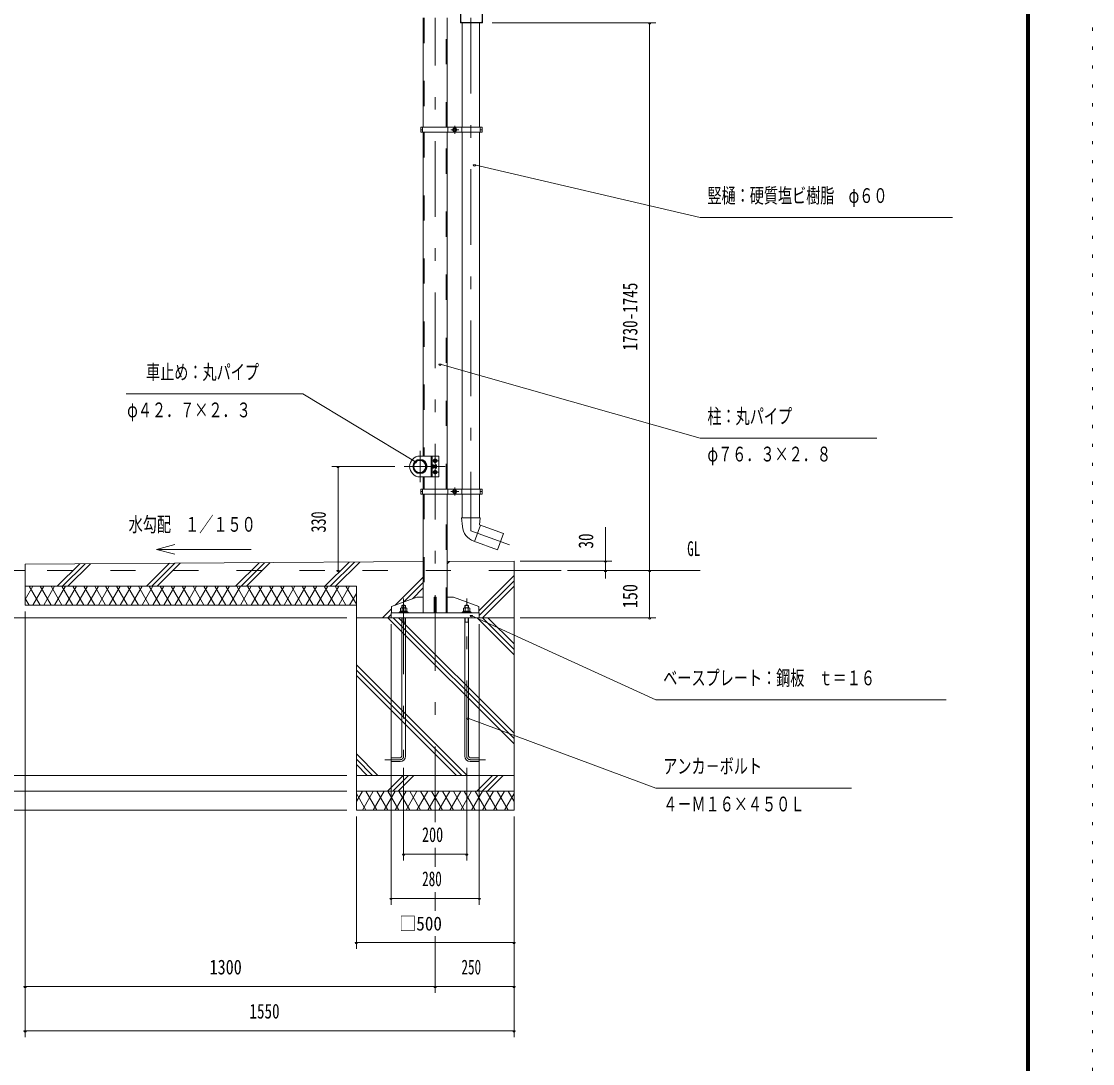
# Model space of a CAD drawing. Units: millimetres, scale not verified, with parts at other scales. Extents: x -22986 to 22989, y -10500 to 10500.
# Drawn here: x 14498 to 22989, y -2815 to 5449 of the extents above; entities that cross this region are included whole.
import ezdxf
from ezdxf.enums import TextEntityAlignment as Align

# ---------------------------------------------------------------- set-up
doc = ezdxf.new("R2010")
doc.units = ezdxf.units.MM
doc.header["$LTSCALE"] = 50
for name, pattern in [('USER2', [10, 4, -6]), ('USER3', [24, 12, -5, 2, -5]), ('USER4', [3, 0.5, -2.5])]:
    doc.linetypes.add(name, pattern=pattern)
for name, color, linetype, lineweight in [('0-6_2-03BODL', 7, 'Continuous', 18), ('0-7_2-13HIDDEN', 3, 'USER2', 18), ('0-8_2-23CENTER', 3, 'USER3', 18), ('0-9_2-43THIN', 4, 'Continuous', 18), ('0-A_2-53DIM', 3, 'Continuous', 18), ('0-B_2-63HATCH', 2, 'Continuous', 18), ('0-C_F-F4PAPAER', 5, 'Continuous', 18), ('0-D_F-E_J_ADD', 5, 'USER4', 18)]:
    doc.layers.add(name, color=color, linetype=linetype, lineweight=lineweight)
doc.styles.add('ＭＳ ゴシック', font='')
doc.styles.get('ＭＳ ゴシック').set_extended_font_data('MS Gothic')

msp = doc.modelspace()

# ---------------------------------------------------------------- linework, layer by layer
at = {"layer": '0-6_2-03BODL'}
for p, q in [((17682.31, 5477.35), (17682.31, 4609.93)), ((17873.06, 4609.93), (17873.06, 5477.35)), ((17992.46, 4609.93), (17992.46, 5437.25)), ((18129.96, 5437.25), (18129.96, 4609.93)), ((17678.32, 4589.93), (17663.07, 4589.93)), ((17678.32, 4609.93), (17678.32, 4569.93)), ((17877.07, 4569.93), (17877.07, 4609.93)), ((17988.45, 4569.93), (17988.45, 4609.93)), ((18133.96, 4609.93), (18133.96, 4569.93)), ((18149.21, 4589.93), (18133.96, 4589.93)), ((17682.31, 4569.93), (17682.31, 2002.43)), ((17873.06, 1741.42), (17873.06, 4569.93)), ((17992.46, 1741.42), (17992.46, 4569.93)), ((18129.96, 4569.93), (18129.96, 1741.42)), ((17752.69, 1837.43), (17752.69, 2002.43)), ((17710.69, 1927.43), (17713.44, 1927.43)), ((17713.44, 1912.43), (17710.69, 1912.43)), ((17752.69, 1934.37), (17763.92, 1934.37)), ((17763.92, 1927.15), (17752.69, 1927.15)), ((17752.69, 1912.71), (17763.92, 1912.71)), ((17777.69, 1927.43), (17765.19, 1927.43)), ((17765.19, 1912.43), (17777.69, 1912.43)), ((17786.43, 1927.15), (17777.69, 1927.15)), ((17777.69, 1912.71), (17786.43, 1912.71)), ((17682.31, 1837.43), (17682.31, 1741.42)), ((17678.32, 1721.42), (17663.07, 1721.42)), ((17678.32, 1741.42), (17678.32, 1701.42)), ((17682.31, 1701.42), (17682.31, 759.93)), ((17873.06, 759.93), (17873.06, 1701.42)), ((17877.07, 1701.42), (17877.07, 1741.42)), ((17988.45, 1701.42), (17988.45, 1741.42)), ((17992.46, 1512.77), (17992.46, 1701.42)), ((18129.96, 1701.42), (18129.96, 1512.77)), ((18133.96, 1741.42), (18133.96, 1701.42)), ((18149.21, 1721.42), (18133.96, 1721.42)), ((18137.45, 1455.04), (18090.43, 1325.83)), ((14527.69, 1094.93), (14152.69, 1094.93)), ((18402.69, 1094.93), (18777.69, 1094.93)), ((17152.69, 969.93), (14527.69, 969.93)), ((17152.69, 969.93), (17152.69, -805.07)), ((17770.19, 759.93), (17770.19, 884.93)), ((17515.42, 773.18), (17515.42, 795.92)), ((17520.19, 765.68), (17527.69, 773.18)), ((17535.19, 773.18), (17527.69, 765.68)), ((17539.96, 795.92), (17539.96, 773.18)), ((17542.69, 816.41), (17542.69, 798.18)), ((18015.42, 773.18), (18015.42, 795.92)), ((18027.69, 765.68), (18020.19, 773.18)), ((18027.69, 773.18), (18035.19, 765.68)), ((18039.96, 795.92), (18039.96, 773.18)), ((18042.69, 816.41), (18042.69, 798.18)), ((17152.69, 719.93), (18402.69, 719.93)), ((17512.69, -377.57), (17512.69, 719.93)), ((17512.69, 686.18), (17542.69, 686.18)), ((17542.69, 719.93), (17542.69, -377.57)), ((18012.68, 719.93), (18012.68, -377.57)), ((18042.69, 686.18), (18012.68, 686.18)), ((18042.69, -377.57), (18042.69, 719.93)), ((17427.69, -420.07), (17500.19, -420.07)), ((18402.69, -530.07), (17152.69, -530.07)), ((17152.69, -655.07), (18402.69, -655.07))]:
    msp.add_line(p, q, dxfattribs=at)
for points in [[(17980.19, 5549.75), (17977.19, 5549.75), (17977.19, 5437.25), (18152.19, 5437.25), (18152.19, 5549.75), (18149.19, 5549.75), (18149.19, 5445.25), (18144.19, 5440.25), (17985.19, 5440.25), (17980.19, 5445.25)], [(18149.21, 4569.93), (17663.07, 4569.93), (17663.07, 4609.93), (18149.21, 4609.93)], [(17945.26, 4597.15), (17945.26, 4582.71), (17932.76, 4575.49), (17920.26, 4582.71), (17920.26, 4597.15), (17932.76, 4604.36)], [(17765.19, 1972.15), (17765.19, 1957.71), (17777.69, 1950.5), (17790.19, 1957.71), (17790.19, 1972.15), (17777.69, 1979.36)], [(17710.69, 1912.43), (17710.69, 1927.43), (17708.19, 1924.93), (17708.19, 1914.93)], [(17765.19, 1882.15), (17765.19, 1867.71), (17777.69, 1860.5), (17790.19, 1867.71), (17790.19, 1882.15), (17777.69, 1889.36)], [(17787.69, 1907.68), (17786.43, 1905.5), (17777.69, 1905.5), (17777.69, 1934.37), (17786.43, 1934.37), (17787.69, 1932.18)], [(18149.21, 1701.42), (17663.07, 1701.42), (17663.07, 1741.42), (18149.21, 1741.42)], [(17945.26, 1728.64), (17945.26, 1714.21), (17932.76, 1706.99), (17920.26, 1714.21), (17920.26, 1728.64), (17932.76, 1735.86)]]:
    msp.add_lwpolyline(points, close=True, dxfattribs=at)
for points in [[(17657.69, 2002.43), (17807.69, 2002.43), (17807.69, 1837.43), (17657.69, 1837.43)], [(17763.92, 1934.37), (17765.19, 1932.18), (17765.19, 1907.68), (17763.92, 1905.5), (17752.69, 1905.5)], [(18083.52, 1328.35), (18272.95, 1259.4), (18319.97, 1388.61), (18129.96, 1457.77), (18134.96, 1512.77), (17987.46, 1512.77), (17993.61, 1445.1)], [(17682.31, 1165.28), (14527.69, 1144.93), (14527.69, 819.93), (17152.69, 819.93)], [(17152.69, -805.07), (18402.69, -805.07), (18402.69, 1169.93), (17873.06, 1166.51)], [(17432.31, 759.93), (17432.31, 809.93), (17632.31, 884.93), (17682.31, 884.93)], [(17770.19, 884.93), (17785.19, 884.93), (17785.19, 759.93)], [(17873.06, 884.93), (17923.06, 884.93), (18123.06, 809.93), (18123.06, 759.93)], [(17562.69, 759.93), (17562.69, 765.68), (17492.69, 765.68), (17492.69, 759.93)], [(17500.82, 765.68), (17500.82, 773.18), (17554.57, 773.18), (17554.57, 765.68)], [(17552.23, 773.18), (17552.23, 795.92), (17548.32, 798.18), (17507.07, 798.18), (17503.16, 795.92), (17503.16, 773.18)], [(17512.69, 798.18), (17512.69, 816.41), (17542.69, 816.41), (17537.69, 821.41), (17517.69, 821.41), (17512.69, 816.41)], [(18062.69, 759.93), (18062.69, 765.68), (17992.69, 765.68), (17992.69, 759.93)], [(18000.82, 765.68), (18000.82, 773.18), (18054.57, 773.18), (18054.57, 765.68)], [(18052.23, 773.18), (18052.23, 795.92), (18048.32, 798.18), (18007.07, 798.18), (18003.15, 795.92), (18003.15, 773.18)], [(18012.69, 798.18), (18012.69, 816.41), (18042.69, 816.41), (18037.69, 821.41), (18017.69, 821.41), (18012.69, 816.41)], [(18127.69, 719.93), (18127.69, 759.93), (17427.69, 759.93), (17427.69, 719.93)], [(17500.19, -390.07), (17427.69, -390.07), (17427.69, -420.07)], [(18055.19, -420.07), (18127.69, -420.07), (18127.69, -390.07), (18055.19, -390.07)]]:
    msp.add_lwpolyline(points, dxfattribs=at)
for centre, radius in [((17932.76, 4589.93), 15.62), ((17932.76, 4589.93), 12.25), ((17657.69, 1919.93), 56.25), ((17654.82, 1919.93), 53.38), ((17654.82, 1919.93), 47.62), ((17777.69, 1964.93), 15.62), ((17777.69, 1964.93), 12.25), ((17777.69, 1874.93), 15.62), ((17777.69, 1874.93), 12.25), ((17932.76, 1721.42), 15.62), ((17932.76, 1721.42), 12.25)]:
    msp.add_circle(centre, radius, dxfattribs=at)
for centre, radius, start, end in [((17657.69, 1919.93), 82.5, 90, 270), ((17743.91, 1919.93), 21.27, 340.17088, 19.83133), ((17759.4, 1930.76), 5.79, 321.46857, 360), ((17759.4, 1909.1), 5.79, 0, 38.54623), ((17781.89, 1909.1), 5.79, 0, 38.53143), ((17781.9, 1930.76), 5.79, 321.45377, 0), ((17766.42, 1919.93), 21.27, 340.16867, 19.82912), ((18130.55, 1457.55), 137.5, 185.19513, 249.99989), ((17509.29, 788.72), 9.46, 49.5701, 90), ((17527.69, 763.73), 34.45, 69.13593, 110.86406), ((17546.1, 788.72), 9.46, 90, 130.42989), ((18009.29, 788.72), 9.46, 49.57011, 90), ((18027.69, 763.73), 34.45, 69.13594, 110.86407), ((18046.1, 788.72), 9.46, 90, 130.4299), ((17500.19, -377.57), 42.5, 270, 0), ((17500.19, -377.57), 12.5, 270, 0), ((18055.19, -377.57), 42.5, 180, 270), ((18055.19, -377.57), 12.5, 180, 270)]:
    msp.add_arc(centre, radius, start, end, dxfattribs=at)
at = {"layer": '0-7_2-13HIDDEN'}
for p, q in [((17689.31, 5477.35), (17689.31, 4609.93)), ((17866.06, 4609.93), (17866.06, 5477.35)), ((17689.31, 4569.93), (17689.31, 2002.43)), ((17866.06, 1741.42), (17866.06, 4569.93)), ((17744.69, 2002.43), (17744.69, 1837.43)), ((17689.31, 1741.42), (17689.31, 1837.43)), ((17689.31, 1701.42), (17689.31, 759.93)), ((17866.06, 759.93), (17866.06, 1701.42)), ((18402.69, 1094.93), (14527.69, 1094.93))]:
    msp.add_line(p, q, dxfattribs=at)
at = {"layer": '0-8_2-23CENTER'}
for p, q in [((17777.69, -899.96), (17777.69, 5477.35)), ((17964.01, 4589.93), (17901.51, 4589.93)), ((17932.76, 4621.18), (17932.76, 4558.68)), ((17657.69, 1794.93), (17657.69, 2044.93)), ((17808.94, 1964.93), (17746.44, 1964.93)), ((17532.69, 1919.93), (17857.69, 1919.93)), ((17746.44, 1874.93), (17810.57, 1874.93)), ((17901.51, 1721.42), (17964.01, 1721.42)), ((17932.76, 1690.18), (17932.76, 1752.67)), ((17527.69, 872.67), (17527.69, -377.57)), ((18027.69, -377.57), (18027.69, 872.67)), ((17500.19, -405.07), (17377.69, -405.07)), ((18055.19, -405.07), (18177.69, -405.07))]:
    msp.add_line(p, q, dxfattribs=at)
msp.add_lwpolyline([(18061.21, 5477.35), (18061.21, 1409.63), (18368.06, 1297.94)], dxfattribs=at)
for centre, start, end in [((17500.19, -377.57), 270, 0), ((18055.19, -377.57), 180, 270)]:
    msp.add_arc(centre, 27.5, start, end, dxfattribs=at)
at = {"layer": '0-9_2-43THIN'}
for p, q in [((17708.69, 1925.43), (17713.67, 1925.43)), ((17713.67, 1914.43), (17708.69, 1914.43)), ((17777.69, 1925.43), (17765.19, 1925.43)), ((17765.19, 1914.43), (17777.69, 1914.43)), ((17516.44, 798.18), (17516.44, 820.16)), ((17538.94, 820.16), (17538.94, 798.18)), ((18016.44, 820.16), (18016.44, 798.18)), ((18038.94, 798.18), (18038.94, 820.16))]:
    msp.add_line(p, q, dxfattribs=at)
for points in [[(17516.44, 719.93), (17516.44, 686.18), (17512.69, 679.69)], [(17542.69, 679.69), (17538.94, 686.18), (17538.94, 719.93)], [(18016.44, 719.93), (18016.44, 686.18), (18012.68, 679.69)], [(18042.69, 679.69), (18038.94, 686.18), (18038.94, 719.93)]]:
    msp.add_lwpolyline(points, dxfattribs=at)
at = {"layer": '0-A_2-53DIM'}
for p, q in [((19527.69, 5437.25), (18230.18, 5437.25)), ((19487.69, 5437.25), (19467.69, 5437.25)), ((19477.69, 5437.25), (19477.69, 719.93)), ((18099.29, 4310.98), (18079.29, 4310.98)), ((17826.38, 2730.46), (17806.38, 2730.46)), ((17630.77, 1956.41), (17610.77, 1956.41)), ((16957.69, 1919.93), (17457.69, 1919.93)), ((17017.69, 1919.93), (16997.69, 1919.93)), ((17007.69, 1094.93), (17007.69, 1919.93)), ((19127.69, 1032.16), (19127.69, 1439.93)), ((15568.46, 1262.63), (15713.35, 1301.46)), ((18452.69, 1169.93), (19177.69, 1169.93)), ((19137.69, 1169.93), (19117.69, 1169.93)), ((17017.69, 1094.93), (16997.69, 1094.93)), ((18827.69, 1094.93), (19877.69, 1094.93)), ((19137.69, 1094.93), (19117.69, 1094.93)), ((19487.69, 1094.93), (19467.69, 1094.93)), ((14527.69, 769.93), (14527.69, -2605.07)), ((17077.69, 719.93), (13052.69, 719.93)), ((18073.76, 737.94), (18053.76, 737.94)), ((19527.69, 719.93), (18452.69, 719.93)), ((19487.69, 719.93), (19467.69, 719.93)), ((17427.69, -1555.07), (17427.69, 669.93)), ((18127.69, 669.93), (18127.69, -1555.07)), ((18045.38, -76.73), (18025.38, -76.73)), ((17527.69, -470.07), (17527.69, -1205.07)), ((18027.69, -1205.07), (18027.69, -470.07)), ((17077.69, -530.07), (13402.69, -530.07)), ((13402.69, -655.07), (17077.69, -655.07)), ((12702.69, -805.07), (17077.69, -805.07)), ((17152.69, -855.07), (17152.69, -1905.07)), ((18402.69, -2605.07), (18402.69, -855.07)), ((17537.69, -1155.07), (17517.69, -1155.07)), ((17527.69, -1155.07), (18027.69, -1155.07)), ((17777.69, -1255.37), (17777.69, -1105.07)), ((18037.69, -1155.07), (18017.69, -1155.07)), ((17437.69, -1505.07), (17417.69, -1505.07)), ((18127.69, -1505.07), (17427.69, -1505.07)), ((17777.69, -1603.58), (17777.69, -1455.07)), ((18137.69, -1505.07), (18117.69, -1505.07)), ((17162.69, -1855.07), (17142.69, -1855.07)), ((17152.69, -1855.07), (18402.69, -1855.07)), ((17777.69, -2255.07), (17777.69, -1805.07)), ((18412.69, -1855.07), (18392.69, -1855.07)), ((14537.69, -2205.07), (14517.69, -2205.07)), ((18402.69, -2205.07), (14527.69, -2205.07)), ((17787.69, -2205.07), (17767.69, -2205.07)), ((18412.69, -2205.07), (18392.69, -2205.07)), ((14537.69, -2555.07), (14517.69, -2555.07)), ((14527.69, -2555.07), (18402.69, -2555.07)), ((18412.69, -2555.07), (18392.69, -2555.07))]:
    msp.add_line(p, q, dxfattribs=at)
for points in [[(21877.69, 3894.93), (19877.69, 3894.93), (18089.29, 4310.98)], [(17816.38, 2730.46), (19877.69, 2144.93), (21277.69, 2144.93)], [(17620.77, 1956.41), (16727.69, 2494.93), (15327.69, 2494.93)], [(15713.35, 1223.81), (15568.46, 1262.63), (16318.45, 1262.63)], [(18063.76, 737.94), (19527.69, 69.93), (21827.69, 69.93)], [(21077.69, -630.07), (19527.69, -630.07), (18035.38, -76.73)]]:
    msp.add_lwpolyline(points, dxfattribs=at)
for centre in [(19477.69, 5437.25), (18089.29, 4310.98), (17816.38, 2730.46), (17620.77, 1956.41), (17007.69, 1919.93), (19127.69, 1169.93), (17007.69, 1094.93), (19127.69, 1094.93), (19477.69, 1094.93), (18063.76, 737.94), (19477.69, 719.93), (18035.38, -76.73), (17527.69, -1155.07), (18027.69, -1155.07), (17427.69, -1505.07), (18127.69, -1505.07), (17152.69, -1855.07), (18402.69, -1855.07), (14527.69, -2205.07), (17777.69, -2205.07), (18402.69, -2205.07), (14527.69, -2555.07), (18402.69, -2555.07)]:
    msp.add_arc(centre, 10, 180, 0, dxfattribs=at)
at = {"layer": '0-B_2-63HATCH'}
for p, q in [((14781.83, 969.93), (14959.62, 1147.72)), ((15002.32, 1147.99), (14824.26, 969.93)), ((14866.69, 969.93), (15045.03, 1148.27)), ((15488.94, 969.93), (15671.32, 1152.31)), ((15531.37, 969.93), (15714.02, 1152.59)), ((15756.72, 1152.86), (15573.8, 969.93)), ((16196.05, 969.93), (16383.02, 1156.9)), ((16425.72, 1157.18), (16238.48, 969.93)), ((16280.9, 969.93), (16468.42, 1157.45)), ((16903.15, 969.93), (17094.72, 1161.49)), ((17137.42, 1161.77), (16945.58, 969.93)), ((16988.01, 969.93), (17180.12, 1162.04)), ((17873.06, 1147.88), (17891.82, 1166.63)), ((17461.03, 820.7), (17682.31, 1041.98)), ((18123.06, 775.62), (18402.69, 1055.25)), ((14527.69, 865.76), (14587.83, 969.93)), ((14558.96, 969.93), (14645.56, 819.93)), ((14674.43, 969.93), (14587.83, 819.93)), ((14732.16, 819.93), (14645.56, 969.93)), ((14674.43, 819.93), (14761.03, 969.93)), ((14818.77, 819.93), (14732.16, 969.93)), ((14847.63, 969.93), (14761.03, 819.93)), ((14818.77, 969.93), (14905.37, 819.93)), ((14934.24, 969.93), (14847.64, 819.93)), ((14991.97, 819.93), (14905.37, 969.93)), ((14934.24, 819.93), (15020.84, 969.93)), ((14991.97, 969.93), (15078.57, 819.93)), ((15107.44, 969.93), (15020.84, 819.93)), ((15165.18, 819.93), (15078.57, 969.93)), ((15107.44, 819.93), (15194.04, 969.93)), ((15165.18, 969.93), (15251.78, 819.93)), ((15280.65, 969.93), (15194.05, 819.93)), ((15338.38, 819.93), (15251.78, 969.93)), ((15280.65, 819.93), (15367.25, 969.93)), ((15338.38, 969.93), (15424.99, 819.93)), ((15453.85, 969.93), (15367.25, 819.93)), ((15511.59, 819.93), (15424.99, 969.93)), ((15453.85, 819.93), (15540.46, 969.93)), ((15598.19, 819.93), (15511.59, 969.93)), ((15627.06, 969.93), (15540.46, 819.93)), ((15598.19, 969.93), (15684.79, 819.93)), ((15713.66, 969.93), (15627.06, 819.93)), ((15771.39, 819.93), (15684.79, 969.93)), ((15713.66, 819.93), (15800.26, 969.93)), ((15771.4, 969.93), (15858, 819.93)), ((15886.87, 969.93), (15800.26, 819.93)), ((15944.6, 819.93), (15858, 969.93)), ((15886.87, 819.93), (15973.47, 969.93)), ((15944.6, 969.93), (16031.2, 819.93)), ((16060.07, 969.93), (15973.47, 819.93)), ((16117.81, 819.93), (16031.21, 969.93)), ((16060.07, 819.93), (16146.67, 969.93)), ((16117.81, 969.93), (16204.41, 819.93)), ((16233.28, 969.93), (16146.67, 819.93)), ((16291.01, 819.93), (16204.41, 969.93)), ((16233.28, 819.93), (16319.88, 969.93)), ((16291.01, 969.93), (16377.61, 819.93)), ((16406.48, 969.93), (16319.88, 819.93)), ((16464.21, 819.93), (16377.61, 969.93)), ((16406.48, 819.93), (16493.08, 969.93)), ((16464.22, 969.93), (16550.82, 819.93)), ((16579.69, 969.93), (16493.08, 819.93)), ((16637.42, 819.93), (16550.82, 969.93)), ((16579.69, 819.93), (16666.29, 969.93)), ((16637.42, 969.93), (16724.02, 819.93)), ((16752.89, 969.93), (16666.29, 819.93)), ((16810.63, 819.93), (16724.03, 969.93)), ((16752.89, 819.93), (16839.49, 969.93)), ((16810.63, 969.93), (16897.23, 819.93)), ((16926.1, 969.93), (16839.49, 819.93)), ((16897.23, 969.93), (16983.83, 819.93)), ((16926.1, 819.93), (17012.7, 969.93)), ((17070.43, 819.93), (16983.83, 969.93)), ((17012.7, 819.93), (17099.3, 969.93)), ((17070.43, 969.93), (17152.69, 827.47)), ((17682.31, 999.55), (17528.91, 846.16)), ((17596.8, 871.61), (17682.31, 957.13)), ((18402.69, 1012.82), (18127.69, 737.83)), ((18152.22, 719.93), (18402.69, 970.39)), ((14558.96, 819.93), (14527.69, 874.1)), ((17099.3, 819.93), (17152.69, 912.4)), ((17432.31, 791.98), (17360.26, 719.93)), ((17402.69, 719.93), (17427.69, 744.93)), ((18402.69, -279.6), (17403.15, 719.93)), ((17445.58, 719.93), (18402.69, -237.17)), ((18402.69, -194.75), (17488.01, 719.93)), ((18110.26, 719.93), (18402.69, 427.5)), ((18402.69, 469.93), (18152.69, 719.93)), ((18195.11, 719.93), (18402.69, 512.36)), ((17152.69, 348.14), (18030.9, -530.07)), ((17988.47, -530.07), (17152.69, 305.72)), ((17152.69, 263.29), (17946.05, -530.07)), ((17323.79, -530.07), (17152.69, -358.96)), ((17152.69, -401.39), (17281.37, -530.07)), ((17238.94, -530.07), (17152.69, -443.82)), ((17399.48, -655.07), (17524.48, -530.07)), ((17566.9, -530.07), (17441.9, -655.07)), ((17484.33, -655.07), (17609.33, -530.07)), ((18106.58, -655.07), (18231.58, -530.07)), ((18274.01, -530.07), (18149.01, -655.07)), ((18191.44, -655.07), (18316.44, -530.07)), ((17152.69, -737.6), (17200.34, -655.07)), ((17229.2, -805.07), (17152.69, -672.54)), ((17286.94, -655.07), (17200.34, -805.07)), ((17229.2, -655.07), (17315.81, -805.07)), ((17286.94, -805.07), (17373.54, -655.07)), ((17402.41, -805.07), (17315.81, -655.07)), ((17460.15, -655.07), (17373.54, -805.07)), ((17489.01, -805.07), (17402.41, -655.07)), ((17546.75, -655.07), (17460.14, -805.07)), ((17575.61, -805.07), (17489.01, -655.07)), ((17633.35, -655.07), (17546.75, -805.07)), ((17575.62, -655.07), (17662.22, -805.07)), ((17633.35, -805.07), (17719.95, -655.07)), ((17748.82, -805.07), (17662.22, -655.07)), ((17806.56, -655.07), (17719.95, -805.07)), ((17748.82, -655.07), (17835.42, -805.07)), ((17806.56, -805.07), (17893.16, -655.07)), ((17922.03, -805.07), (17835.42, -655.07)), ((17979.76, -655.07), (17893.16, -805.07)), ((17922.02, -655.07), (18008.63, -805.07)), ((17979.76, -805.07), (18066.36, -655.07)), ((18095.23, -805.07), (18008.63, -655.07)), ((18152.97, -655.07), (18066.36, -805.07)), ((18095.23, -655.07), (18181.83, -805.07)), ((18152.96, -805.07), (18239.57, -655.07)), ((18268.44, -805.07), (18181.83, -655.07)), ((18326.17, -655.07), (18239.57, -805.07)), ((18268.44, -655.07), (18355.04, -805.07)), ((18326.17, -805.07), (18402.69, -672.54)), ((18402.69, -737.6), (18355.04, -655.07))]:
    msp.add_line(p, q, dxfattribs=at)
at = {"layer": '0-C_F-F4PAPAER'}
for points in [[(22489.1, -10000), (-6210.9, -10000), (-6210.9, 10100), (22489.1, 10100)], [(22486.6, -9997.5), (22486.6, 10097.5), (-6208.4, 10097.5), (-6208.4, -9997.5)], [(22484.1, -9995), (-6205.9, -9995), (-6205.9, 10095), (22484.1, 10095)], [(22481.6, -9992.5), (22481.6, 10092.5), (-6203.4, 10092.5), (-6203.4, -9992.5)], [(22479.1, -9990), (-6200.9, -9990), (-6200.9, 10090), (22479.1, 10090)], [(22476.6, -9987.5), (22476.6, 10087.5), (-6198.4, 10087.5), (-6198.4, -9987.5)], [(22474.1, -9985), (-6195.9, -9985), (-6195.9, 10085), (22474.1, 10085)], [(22471.6, -9982.5), (-6193.4, -9982.5), (-6193.4, 10082.5), (22471.6, 10082.5)], [(22469.1, -9980), (22469.1, 10080), (-6190.9, 10080), (-6190.9, -9980)], [(22466.6, -9977.5), (22466.6, 10077.5), (-6188.4, 10077.5), (-6188.4, -9977.5)], [(22464.1, -9975), (22464.1, 10075), (-6185.9, 10075), (-6185.9, -9975)]]:
    msp.add_lwpolyline(points, close=True, dxfattribs=at)
at = {"layer": '0-D_F-E_J_ADD'}
msp.add_lwpolyline([(22989.1, -10500), (-6710.9, -10500), (-6710.9, 10500), (22989.1, 10500)], close=True, dxfattribs=at)

# ---------------------------------------------------------------- texts
at = {"layer": '0-A_2-53DIM', "color": 7, "style": 'ＭＳ ゴシック'}
for s, height, width, p in [('竪樋：硬質塩ビ樹脂\u3000φ６０', 117.2, 0.7, (19935.69, 3974.7)), ('車止め：丸パイプ', 117.2, 0.7, (15485.69, 2574.7)), ('φ４２．７×２．３', 117.2, 0.7, (15335.69, 2274.7)), ('柱：丸パイプ', 117.2, 0.7, (19935.69, 2224.7)), ('φ７６．３×２．８', 117.2, 0.7, (19935.69, 1924.7)), ('水勾配\u3000１／１５０', 117.2, 0.7, (15347.99, 1367.4)), ('GL', 117.2, 0.65, (19775.69, 1174.7)), ('ベースプレート：鋼板\u3000ｔ＝１６', 117.2, 0.7, (19585.69, 149.69)), ('アンカ－ボルト', 117.2, 0.7, (19585.69, -550.3)), ('４－Ｍ１６×４５０Ｌ', 117.2, 0.7, (19585.69, -850.31)), ('200', 117.2, 0.7, (17673.37, -1093.07)), ('280', 117.2, 0.65, (17674.55, -1443.07)), ('□500', 110.7, 0.9, (17491.94, -1793.07)), ('1300', 117.2, 0.8, (15989.43, -2143.07)), ('250', 117.2, 0.65, (17986.26, -2143.07)), ('1550', 117.2, 0.75, (16305.18, -2493.07))]:
    msp.add_text(s, height=height, dxfattribs=dict(at, width=width)).set_placement(p, align=Align.BOTTOM_LEFT)
for s, width, p in [('1730-1745', 0.75, (19415.69, 2839.68)), ('330', 0.7, (16945.69, 1396.3)), ('30', 0.75, (19065.69, 1269.34)), ('150', 0.8, (19415.69, 796.61))]:
    msp.add_text(s, height=117.2, rotation=90, dxfattribs=dict(at, width=width)).set_placement(p, align=Align.BOTTOM_LEFT)

doc.saveas('drawing.dxf')
